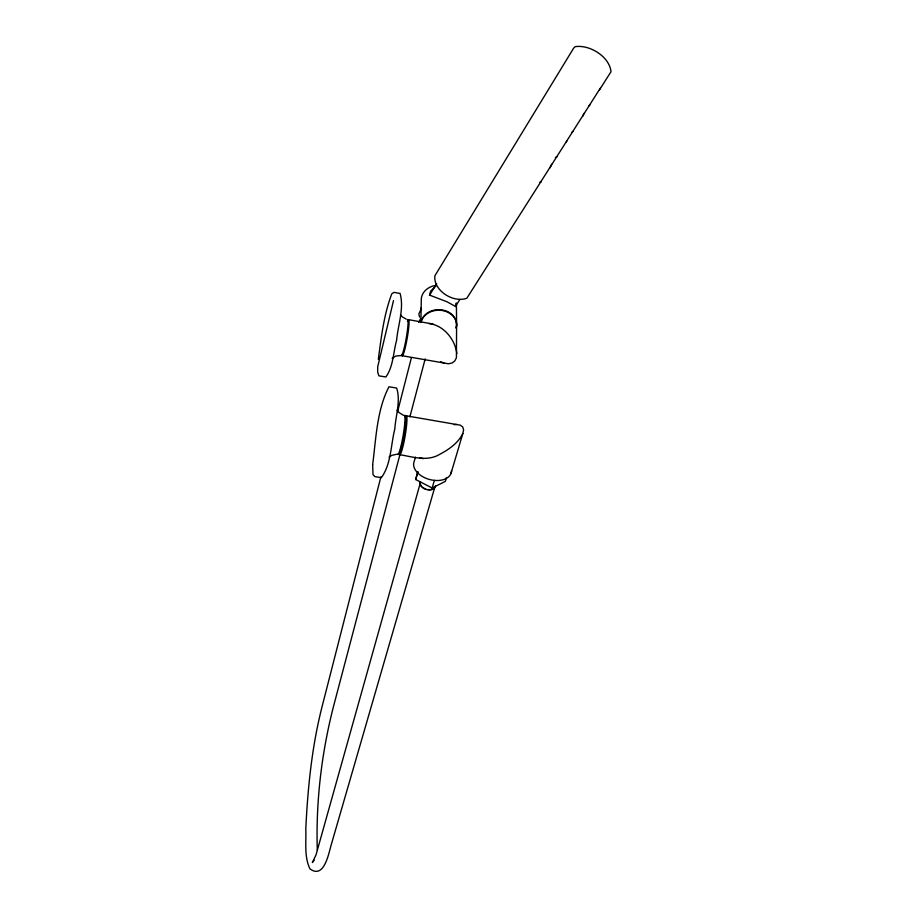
<?xml version="1.0" encoding="UTF-8"?>
<svg xmlns="http://www.w3.org/2000/svg" width="917" height="917" viewBox="0 0 917 917"><rect width="100%" height="100%" fill="white"/><g stroke="black" fill="none" stroke-linecap="round" stroke-linejoin="round"><path stroke-width="1.38" d="M420.857 322.509L421.281 300.65A17.561 14.661 -0.2 0 1 433.454 285.886L435.804 285.531M456.597 324.4L456.425 357.733L454.763 360.989L452.001 363.052L448.344 363.774L402.047 355.704M378.32 359.281C381.312 337.204 383.822 314.554 391.868 293.658L394.058 292.374L400.087 293.463C404.305 308.467 397.955 325.042 396.603 340.299C393.255 352.311 393.313 366.72 385.897 376.979L378.893 375.855L377.666 371.958L377.735 366.674L393.519 300.535M450.889 473.745L462.833 433.512L463.601 429.855L462.753 427.001L460.345 425.167L406.036 415.768M418.771 322.417L420.41 318.99M380.887 476.897L322.773 703.912C312.089 744.73 307.78 786.992 305.797 829.048C306.347 842.253 303.986 856.558 309.98 868.88C324.297 879.575 328.825 852.707 331.243 844.729L434.864 486.973A7.577 4.894 15.9 0 1 434.119 488.062M397.542 411.836L411.355 357.859M400.041 454.179L333.364 706.961C321.477 753.522 315.792 802.008 317.293 850.036M409.876 416.891L425.179 358.868M446.453 477.539L445.33 481.368L432.159 488.004L415.688 479.534L417.808 471.728M415.39 457.159L414.324 461.056A19.395 12.368 15.9 0 0 429.981 479.614A19.395 12.368 15.9 0 0 451.519 470.57M415.688 479.534L417.82 471.842M420.582 482.01L315.987 854.999L312.353 862.553L314.176 860.146M432.159 488.004L434.371 480.325M600.257 88.25L466.856 298.208C453.491 303.286 433.214 290.632 434.864 275.822L573.675 48.108L575.257 46.641C589.86 44.543 609.358 56.533 611.031 71.675L599.523 89.82M566.844 140.931L566.121 142.456M584.026 113.307L582.604 116.47M551.656 164.2L550.051 167.777M462.833 433.512C458.191 443.037 449.043 449.376 439.919 454.224C427.482 461.859 413.143 456.93 399.938 454.694M421.453 308.479L418.828 313.912L419.585 317.053M429.42 295.492L436.652 283.697M455.497 306.416L459.921 299.4M589.86 105.042L589.081 105.684M573.194 131.314L571.933 132.22M556.94 156.922L555.37 157.46M541.11 181.887L539.62 182.323M392.144 358.306L395.846 356.025L401.107 355.544A18.397 1.857 -80.1 0 0 405.967 339.599A18.397 1.857 -80.1 0 0 407.756 319.517M435.942 285.875L430.681 291.113L429.901 293.612L430.635 295.526L446.969 301.762L455.783 306.61L456.185 303.08M389.072 456.998L391.777 455.371L396.373 454.316M454.133 424.674L456.574 424.445M428.824 323.541C443.53 325.077 455.027 339.336 456.861 353.492M408.695 319.689L433.099 324.079M419.654 457.812L423.31 458.638M406.323 319.162L402.483 317.018L400.511 314.818M440.573 361.665L444.057 363.132M403.09 415.103L399.101 412.593L397.072 410.174M421.293 307.665L421.373 309.591M456.402 303.367L456.586 323.85M407.469 321.179A18.397 1.868 -80.1 0 1 407.343 337.387A18.397 1.868 -80.1 0 1 401.772 354.524M421.155 321.947A17.916 14.764 -0.2 0 1 442.533 310.554A17.916 14.764 -0.2 0 1 456.162 328.24M421.167 321.397A17.916 14.764 -0.2 0 1 442.533 310.003A17.916 14.764 -0.2 0 1 456.15 327.69M405.28 416.926A19.807 2.201 -80.4 0 1 405.52 433.535A19.807 2.201 -80.4 0 1 399.411 454.408M404.901 423.058A12.391 1.375 -80.4 0 1 404.569 434.165A12.391 1.375 -80.4 0 1 401.084 447.404M435.541 485.792A8.001 5.17 15.9 0 1 426.634 489.575A8.001 5.17 15.9 0 1 420.181 481.872M405.027 415.596A19.807 2.189 -80.4 0 1 404.088 435.907A19.807 2.189 -80.4 0 1 398.402 454.236M404.053 415.424A19.819 2.178 -80.4 0 1 403.102 435.735A19.819 2.178 -80.4 0 1 397.428 454.075M432.927 488.899A7.577 4.894 15.9 0 1 427.666 489.506M425.74 489.013A7.577 4.894 15.9 0 1 422.428 487.156M421.258 485.93A7.577 4.894 15.9 0 1 420.307 483.259M372.657 464.632L373.013 474.616L374.881 476.611L381.346 477.688C391.261 464.094 390.757 444.917 394.826 428.938C395.663 415.619 400.878 401.016 396.648 388.051L388.991 386.768C376.864 409.842 376.016 438.853 372.657 464.632"/></g></svg>
